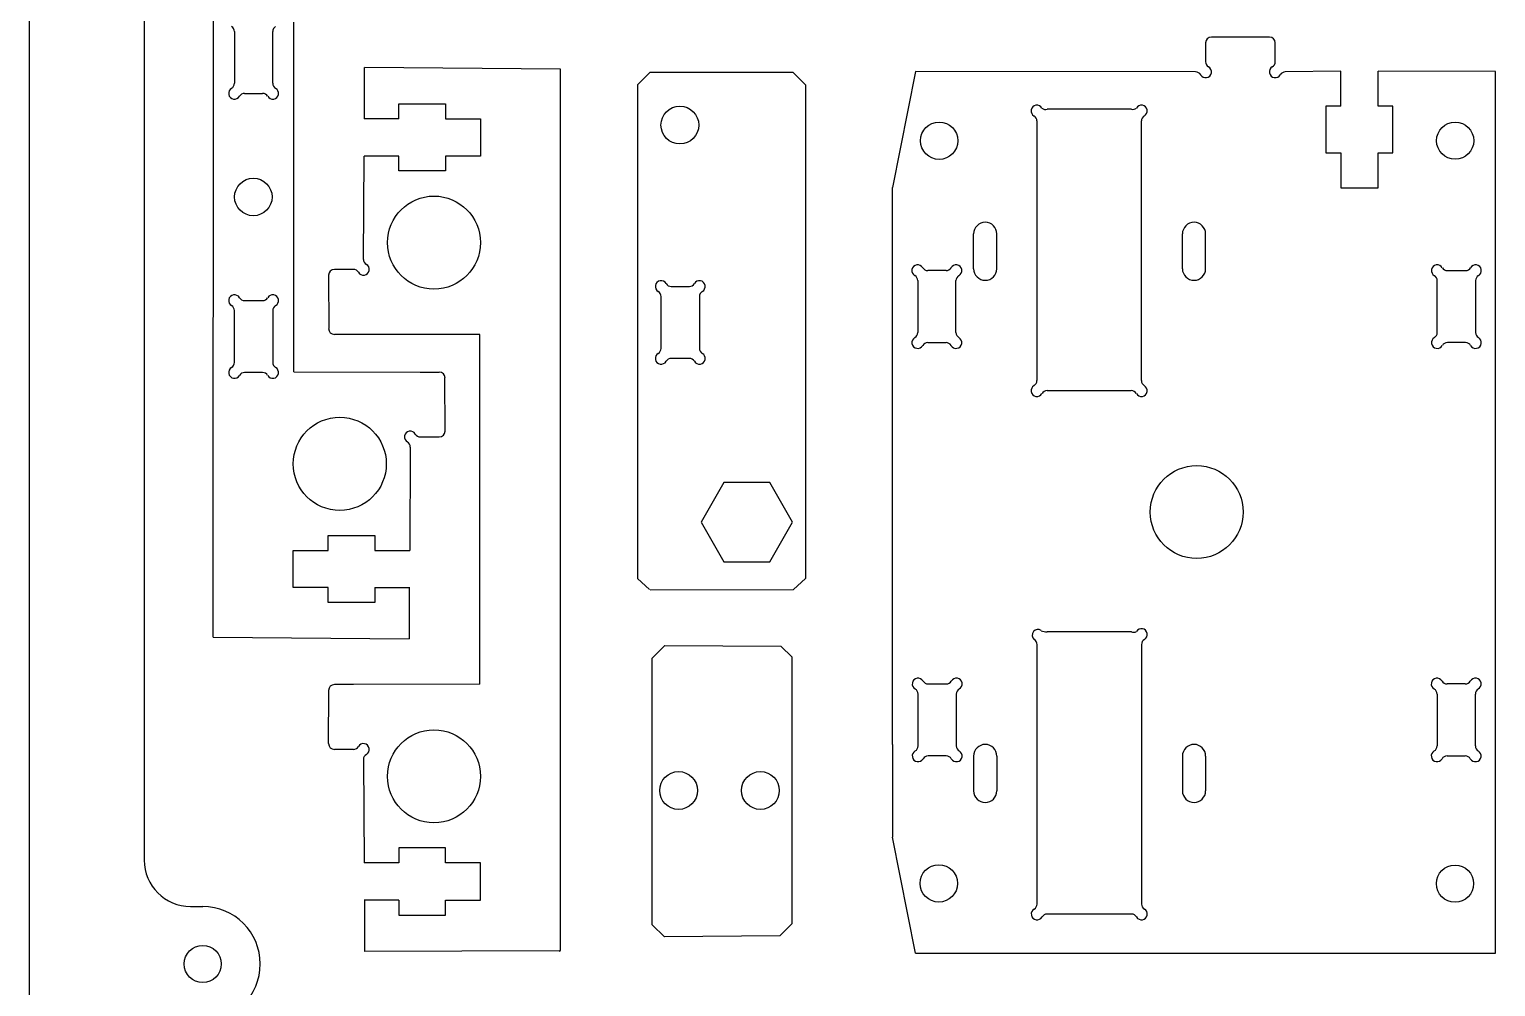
# Model space of a CAD drawing. Header units: millimetres. Extents: x 15 to 608, y -3 to 770.
# Drawn here: x 401.4 to 527.8, y 199.3 to 281.8 of the extents above; entities that cross this region are included whole.
import ezdxf

# ---------------------------------------------------------------- set-up
doc = ezdxf.new("R2010")
doc.units = ezdxf.units.MM
doc.layers.get('0').update_dxf_attribs({"lineweight": 25, "true_color": 0xffffff})
doc.layers.add('WHITE', color=7, linetype='Continuous', true_color=0xffffff)

msp = doc.modelspace()

# ---------------------------------------------------------------- linework, layer by layer
for p, q in [((417.28, 229.4), (417.29, 309.83)), ((417.28, 229.4), (417.29, 309.83)), ((430.31, 274.07), (430.32, 278.49)), ((430.31, 274.07), (430.32, 278.49)), ((447.2, 202.47), (447.2, 278.34)), ((447.2, 202.47), (447.2, 278.34)), ((477.82, 278.15), (475.82, 268.15)), ((477.82, 278.15), (475.82, 268.15)), ((514.47, 275.16), (514.47, 278.17)), ((514.47, 275.16), (514.47, 278.17)), ((517.69, 275.16), (517.69, 278.17)), ((517.69, 275.16), (517.69, 278.17)), ((527.82, 202.15), (527.82, 278.15)), ((527.82, 202.15), (527.82, 278.15)), ((453.85, 276.99), (454.9, 278.05)), ((453.85, 276.99), (454.9, 278.05)), ((467.27, 278.05), (454.9, 278.05)), ((467.27, 278.05), (454.9, 278.05)), ((468.32, 276.99), (467.27, 278.05)), ((468.32, 276.99), (467.27, 278.05)), ((433.27, 274.07), (430.27, 274.07)), ((433.27, 274.07), (430.27, 274.07)), ((433.27, 270.86), (430.27, 270.86)), ((433.27, 270.86), (430.27, 270.86)), ((475.82, 220.15), (475.82, 268.15)), ((475.82, 220.15), (475.82, 268.15)), ((482.82, 261.15), (482.82, 264.15)), ((482.82, 261.15), (482.82, 264.15)), ((484.82, 261.15), (484.82, 264.15)), ((484.82, 261.15), (484.82, 264.15)), ((500.82, 261.15), (500.82, 264.15)), ((500.82, 261.15), (500.82, 264.15)), ((502.82, 261.15), (502.82, 264.15)), ((502.82, 261.15), (502.82, 264.15)), ((440.26, 255.47), (429.36, 255.49)), ((440.26, 255.47), (429.36, 255.49)), ((424.22, 252.27), (435.12, 252.24)), ((424.22, 252.27), (435.12, 252.24)), ((431.21, 236.87), (434.21, 236.87)), ((431.21, 236.87), (434.21, 236.87)), ((454.88, 233.49), (453.85, 234.45)), ((454.88, 233.49), (453.85, 234.45)), ((467.29, 233.49), (468.32, 234.45)), ((467.29, 233.49), (468.32, 234.45)), ((431.21, 233.66), (434.21, 233.66)), ((431.21, 233.66), (434.21, 233.66)), ((434.17, 233.66), (434.16, 229.24)), ((434.17, 233.66), (434.16, 229.24)), ((454.94, 233.47), (467.29, 233.5)), ((454.94, 233.47), (467.29, 233.5)), ((455.11, 227.59), (456.19, 228.68)), ((455.11, 227.59), (456.19, 228.68)), ((456.19, 228.68), (466.21, 228.63)), ((456.19, 228.68), (466.21, 228.63)), ((466.21, 228.63), (467.17, 227.67)), ((466.21, 228.63), (467.17, 227.67)), ((440.26, 225.34), (429.36, 225.31)), ((440.26, 225.34), (429.36, 225.31)), ((475.82, 220.15), (475.82, 212.15)), ((475.82, 220.15), (475.82, 212.15)), ((482.82, 219.15), (482.82, 216.15)), ((482.82, 219.15), (482.82, 216.15)), ((484.82, 219.15), (484.82, 216.15)), ((484.82, 219.15), (484.82, 216.15)), ((500.82, 219.15), (500.82, 216.15)), ((500.82, 219.15), (500.82, 216.15)), ((502.82, 219.15), (502.82, 216.15)), ((502.82, 219.15), (502.82, 216.15)), ((477.82, 202.15), (475.82, 212.15)), ((477.82, 202.15), (475.82, 212.15)), ((433.27, 209.94), (430.27, 209.94)), ((433.27, 209.94), (430.27, 209.94)), ((433.27, 206.73), (430.27, 206.73)), ((433.27, 206.73), (430.27, 206.73)), ((430.31, 206.73), (430.32, 202.31)), ((430.31, 206.73), (430.32, 202.31)), ((456.16, 203.56), (455.11, 204.61)), ((456.16, 203.56), (455.11, 204.61)), ((466.11, 203.65), (456.16, 203.56)), ((466.11, 203.65), (456.16, 203.56)), ((467.17, 204.71), (466.11, 203.65)), ((467.17, 204.71), (466.11, 203.65)), ((477.82, 202.15), (527.82, 202.15)), ((477.82, 202.15), (527.82, 202.15))]:
    msp.add_line(p, q)
at = {"linetype": 'BYBLOCK'}
for p, q in [((453.85, 276.99), (453.85, 234.45)), ((453.85, 276.99), (453.85, 234.45)), ((468.32, 276.99), (468.32, 234.45)), ((468.32, 276.99), (468.32, 234.45))]:
    msp.add_line(p, q, dxfattribs=at)
for points in [[(424.22, 252.27), (424.22, 282.4)], [(424.22, 252.27), (424.22, 282.4)], [(447.2, 278.34), (430.32, 278.49)], [(447.2, 278.34), (430.32, 278.49)], [(501.96, 278.11), (477.82, 278.15)], [(501.96, 278.11), (477.82, 278.15)], [(514.47, 278.17), (509.69, 278.11)], [(514.47, 278.17), (509.69, 278.11)], [(527.82, 278.15), (517.69, 278.17)], [(527.82, 278.15), (517.69, 278.17)], [(430.22, 261.95), (430.27, 270.86)], [(430.22, 261.95), (430.27, 270.86)], [(427.22, 260.59), (427.23, 256)], [(427.22, 260.59), (427.23, 256)], [(440.26, 225.34), (440.26, 255.47)], [(440.26, 225.34), (440.26, 255.47)], [(437.26, 247.15), (437.25, 251.73)], [(437.26, 247.15), (437.25, 251.73)], [(434.26, 245.78), (434.21, 236.87)], [(434.26, 245.78), (434.21, 236.87)], [(417.28, 229.4), (434.16, 229.24)], [(417.28, 229.4), (434.16, 229.24)], [(455.11, 204.61), (455.11, 227.59)], [(455.11, 204.61), (455.11, 227.59)], [(467.17, 204.71), (467.17, 227.67)], [(467.17, 204.71), (467.17, 227.67)], [(427.22, 220.22), (427.23, 224.8)], [(427.22, 220.22), (427.23, 224.8)], [(430.22, 218.85), (430.27, 209.94)], [(430.22, 218.85), (430.27, 209.94)], [(447.09, 202.35), (430.32, 202.31)], [(447.09, 202.35), (430.32, 202.31)]]:
    msp.add_lwpolyline(points)
msp.add_lwpolyline([(465.24, 235.89), (467.22, 239.31), (465.24, 242.73), (461.29, 242.73), (459.32, 239.31), (461.29, 235.89)], close=True, dxfattribs=at)
msp.add_lwpolyline([(465.24, 235.89), (467.22, 239.31), (465.24, 242.73), (461.29, 242.73), (459.32, 239.31), (461.29, 235.89)], close=True, dxfattribs=at)
for centre, radius in [((457.5, 273.53), 1.63), ((457.5, 273.53), 1.63), ((479.85, 272.18), 1.61), ((479.85, 272.18), 1.61), ((524.33, 272.18), 1.6), ((524.33, 272.18), 1.6), ((524.33, 272.18), 1.6), ((524.33, 272.18), 1.6), ((524.33, 272.18), 1.6), ((524.33, 272.18), 1.6), ((524.33, 272.18), 1.6), ((524.33, 272.18), 1.6), ((420.73, 267.33), 1.62), ((420.73, 267.33), 1.62), ((420.73, 267.33), 1.62), ((420.73, 267.33), 1.62), ((436.3, 263.4), 4.01), ((436.3, 263.4), 4.01), ((428.18, 244.33), 4.01), ((428.18, 244.33), 4.01), ((502.05, 240.18), 4), ((502.05, 240.18), 4), ((436.3, 217.4), 4.01), ((436.3, 217.4), 4.01), ((457.39, 216.18), 1.63), ((457.39, 216.18), 1.63), ((464.44, 216.18), 1.63), ((464.44, 216.18), 1.63), ((479.82, 208.17), 1.61), ((479.82, 208.17), 1.61), ((524.32, 208.15), 1.6), ((524.32, 208.15), 1.6)]:
    msp.add_circle(centre, radius)
for centre, radius, start, end in [((483.82, 264.15), 1, 0, 180), ((483.82, 264.15), 1, 0, 180), ((501.82, 264.15), 1, 0, 180), ((501.82, 264.15), 1, 0, 180), ((483.82, 261.15), 1, 180, 0), ((483.82, 261.15), 1, 180, 0), ((501.82, 261.15), 1, 180, 0), ((501.82, 261.15), 1, 180, 0), ((489.08, 230.9), 1.04, 245.5198, 274.3298), ((489.08, 230.9), 1.04, 245.5198, 274.3298), ((483.82, 219.15), 1, 0, 180), ((483.82, 219.15), 1, 0, 180), ((501.82, 219.15), 1, 0, 180), ((501.82, 219.15), 1, 0, 180), ((483.82, 216.15), 1, 180, 0), ((483.82, 216.15), 1, 180, 0), ((501.82, 216.15), 1, 180, 0), ((501.82, 216.15), 1, 180, 0), ((447.1, 202.45), 0.108, 264.5002, 6.7156), ((447.1, 202.45), 0.108, 264.5002, 6.7156)]:
    msp.add_arc(centre, radius, start, end)
at = {"layer": 'WHITE', "linetype": 'Continuous'}
for p, q in [((401.42, 96.73), (401.42, 305.73)), ((401.42, 96.73), (401.42, 305.73)), ((411.32, 305.73), (411.32, 210.18)), ((411.32, 305.73), (411.32, 210.18)), ((419.1, 281.59), (419.1, 277.13)), ((419.1, 281.59), (419.1, 277.13)), ((422.4, 277.13), (422.4, 281.59)), ((422.4, 277.13), (422.4, 281.59)), ((508.32, 281.11), (503.32, 281.11)), ((508.32, 281.11), (503.32, 281.11)), ((502.82, 280.61), (502.82, 278.98)), ((502.82, 280.61), (502.82, 278.98)), ((508.82, 278.98), (508.82, 280.61)), ((508.82, 278.98), (508.82, 280.61)), ((419.97, 276.26), (421.53, 276.26)), ((419.97, 276.26), (421.53, 276.26)), ((433.27, 275.36), (437.29, 275.36)), ((433.27, 275.36), (437.29, 275.36)), ((433.27, 274.07), (433.27, 275.36)), ((433.27, 274.07), (433.27, 275.36)), ((437.29, 275.36), (437.29, 274.07)), ((437.29, 275.36), (437.29, 274.07)), ((496.42, 274.89), (489.16, 274.89)), ((496.42, 274.89), (489.16, 274.89)), ((513.19, 275.16), (513.19, 271.14)), ((513.19, 275.16), (513.19, 271.14)), ((514.47, 275.16), (513.19, 275.16)), ((514.47, 275.16), (513.19, 275.16)), ((518.97, 275.16), (517.69, 275.16)), ((518.97, 275.16), (517.69, 275.16)), ((518.97, 271.14), (518.97, 275.16)), ((518.97, 271.14), (518.97, 275.16)), ((437.29, 274.07), (440.31, 274.07)), ((437.29, 274.07), (440.31, 274.07)), ((440.31, 274.07), (440.31, 270.86)), ((440.31, 274.07), (440.31, 270.86)), ((488.28, 273.88), (488.28, 251.51)), ((488.28, 273.88), (488.28, 251.51)), ((497.28, 251.51), (497.28, 273.88)), ((497.28, 251.51), (497.28, 273.88)), ((433.27, 269.58), (433.27, 270.86)), ((433.27, 269.58), (433.27, 270.86)), ((440.31, 270.86), (437.29, 270.86)), ((440.31, 270.86), (437.29, 270.86)), ((437.29, 270.86), (437.29, 269.58)), ((437.29, 270.86), (437.29, 269.58)), ((513.19, 271.14), (514.47, 271.14)), ((513.19, 271.14), (514.47, 271.14)), ((514.47, 271.14), (514.47, 268.13)), ((514.47, 271.14), (514.47, 268.13)), ((517.69, 268.13), (517.69, 271.14)), ((517.69, 268.13), (517.69, 271.14)), ((517.69, 271.14), (518.97, 271.14)), ((517.69, 271.14), (518.97, 271.14)), ((437.29, 269.58), (433.27, 269.58)), ((437.29, 269.58), (433.27, 269.58)), ((514.47, 268.13), (517.69, 268.13)), ((514.47, 268.13), (517.69, 268.13)), ((429.36, 261.09), (427.72, 261.09)), ((429.36, 261.09), (427.72, 261.09)), ((480.44, 260.98), (478.87, 260.98)), ((480.44, 260.98), (478.87, 260.98)), ((523.66, 260.98), (525.23, 260.98)), ((523.66, 260.98), (525.23, 260.98)), ((456.75, 259.62), (458.32, 259.62)), ((456.75, 259.62), (458.32, 259.62)), ((478, 260.12), (478, 255.65)), ((478, 260.12), (478, 255.65)), ((481.3, 255.65), (481.3, 260.12)), ((481.3, 255.65), (481.3, 260.12)), ((522.79, 255.65), (522.79, 260.12)), ((522.79, 255.65), (522.79, 260.12)), ((526.09, 260.12), (526.09, 255.65)), ((526.09, 260.12), (526.09, 255.65)), ((419.97, 258.4), (421.53, 258.4)), ((419.97, 258.4), (421.53, 258.4)), ((455.88, 254.28), (455.88, 258.75)), ((455.88, 254.28), (455.88, 258.75)), ((459.18, 258.75), (459.18, 254.28)), ((459.18, 258.75), (459.18, 254.28)), ((419.1, 253.07), (419.1, 257.54)), ((419.1, 253.07), (419.1, 257.54)), ((422.4, 257.54), (422.4, 253.07)), ((422.4, 257.54), (422.4, 253.07)), ((429.36, 255.49), (427.72, 255.49)), ((429.36, 255.49), (427.72, 255.49)), ((478.87, 254.78), (480.44, 254.78)), ((478.87, 254.78), (480.44, 254.78)), ((525.23, 254.78), (523.66, 254.78)), ((525.23, 254.78), (523.66, 254.78)), ((458.32, 253.42), (456.75, 253.42)), ((458.32, 253.42), (456.75, 253.42)), ((421.53, 252.2), (419.97, 252.2)), ((421.53, 252.2), (419.97, 252.2)), ((435.12, 252.24), (436.76, 252.24)), ((435.12, 252.24), (436.76, 252.24)), ((489.15, 250.64), (496.41, 250.64)), ((489.15, 250.64), (496.41, 250.64)), ((435.12, 246.65), (436.76, 246.65)), ((435.12, 246.65), (436.76, 246.65)), ((427.19, 238.16), (431.21, 238.16)), ((427.19, 238.16), (431.21, 238.16)), ((427.19, 236.87), (427.19, 238.16)), ((427.19, 236.87), (427.19, 238.16)), ((431.21, 238.16), (431.21, 236.87)), ((431.21, 238.16), (431.21, 236.87)), ((424.17, 233.66), (424.17, 236.87)), ((424.17, 233.66), (424.17, 236.87)), ((424.17, 236.87), (427.19, 236.87)), ((424.17, 236.87), (427.19, 236.87)), ((427.19, 233.66), (424.17, 233.66)), ((427.19, 233.66), (424.17, 233.66)), ((427.19, 232.38), (427.19, 233.66)), ((427.19, 232.38), (427.19, 233.66)), ((431.21, 233.66), (431.21, 232.38)), ((431.21, 233.66), (431.21, 232.38)), ((431.21, 232.38), (427.19, 232.38)), ((431.21, 232.38), (427.19, 232.38)), ((489.15, 229.87), (496.42, 229.87)), ((489.15, 229.87), (496.42, 229.87)), ((488.29, 206.39), (488.29, 228.76)), ((488.29, 206.39), (488.29, 228.76)), ((497.29, 228.76), (497.29, 206.39)), ((497.29, 228.76), (497.29, 206.39)), ((429.36, 225.31), (427.72, 225.31)), ((429.36, 225.31), (427.72, 225.31)), ((478.9, 225.36), (480.46, 225.36)), ((478.9, 225.36), (480.46, 225.36)), ((525.2, 225.36), (523.63, 225.36)), ((525.2, 225.36), (523.63, 225.36)), ((478.03, 220.02), (478.03, 224.49)), ((478.03, 220.02), (478.03, 224.49)), ((481.33, 224.49), (481.33, 220.02)), ((481.33, 224.49), (481.33, 220.02)), ((522.77, 224.49), (522.77, 220.02)), ((522.77, 224.49), (522.77, 220.02)), ((526.07, 220.02), (526.07, 224.49)), ((526.07, 220.02), (526.07, 224.49)), ((429.36, 219.72), (427.72, 219.72)), ((429.36, 219.72), (427.72, 219.72)), ((480.46, 219.16), (478.9, 219.16)), ((480.46, 219.16), (478.9, 219.16)), ((523.63, 219.16), (525.2, 219.16)), ((523.63, 219.16), (525.2, 219.16)), ((437.29, 211.23), (433.27, 211.23)), ((437.29, 211.23), (433.27, 211.23)), ((433.27, 211.23), (433.27, 209.94)), ((433.27, 211.23), (433.27, 209.94)), ((437.29, 209.94), (437.29, 211.23)), ((437.29, 209.94), (437.29, 211.23)), ((440.31, 209.94), (437.29, 209.94)), ((440.31, 209.94), (437.29, 209.94)), ((440.31, 206.73), (440.31, 209.94)), ((440.31, 206.73), (440.31, 209.94)), ((415.32, 206.18), (416.37, 206.18)), ((415.32, 206.18), (416.37, 206.18)), ((433.27, 206.73), (433.27, 205.44)), ((433.27, 206.73), (433.27, 205.44)), ((437.29, 206.73), (440.31, 206.73)), ((437.29, 206.73), (440.31, 206.73)), ((437.29, 205.44), (437.29, 206.73)), ((437.29, 205.44), (437.29, 206.73)), ((433.27, 205.44), (437.29, 205.44)), ((433.27, 205.44), (437.29, 205.44)), ((496.43, 205.53), (489.16, 205.53)), ((496.43, 205.53), (489.16, 205.53))]:
    msp.add_line(p, q, dxfattribs=at)
msp.add_circle((416.37, 201.23), 1.6, dxfattribs=at)
msp.add_circle((416.37, 201.23), 1.6, dxfattribs=at)
for centre, radius, start, end in [((418.6, 281.59), 0.5, 0, 59.9998), ((418.6, 281.59), 0.5, 0, 59.9998), ((422.9, 281.59), 0.5, 120, 180), ((422.9, 281.59), 0.5, 120, 180), ((503.32, 280.61), 0.5, 90, 180), ((503.32, 280.61), 0.5, 90, 180), ((508.32, 280.61), 0.5, 0, 90), ((508.32, 280.61), 0.5, 0, 90), ((501.96, 277.61), 0.5, 30.0002, 90), ((501.96, 277.61), 0.5, 30.0002, 90), ((502.82, 278.11), 0.5, 210.0002, 60), ((502.82, 278.11), 0.5, 210.0002, 60), ((503.32, 278.98), 0.5, 180, 240), ((503.32, 278.98), 0.5, 180, 240), ((508.82, 278.11), 0.5, 120.0002, 330), ((508.82, 278.11), 0.5, 120.0002, 330), ((508.32, 278.98), 0.5, 300.0002, 0), ((508.32, 278.98), 0.5, 300.0002, 0), ((509.69, 277.61), 0.5, 90, 150), ((509.69, 277.61), 0.5, 90, 150), ((418.6, 277.13), 0.5, 300, 0), ((418.6, 277.13), 0.5, 300, 0), ((422.9, 277.13), 0.5, 180, 239.9998), ((422.9, 277.13), 0.5, 180, 239.9998), ((419.1, 276.26), 0.5, 120, 329.9998), ((419.1, 276.26), 0.5, 120, 329.9998), ((419.97, 275.76), 0.5, 90, 149.9998), ((419.97, 275.76), 0.5, 90, 149.9998), ((421.53, 275.76), 0.5, 30, 90), ((421.53, 275.76), 0.5, 30, 90), ((422.4, 276.26), 0.5, 210, 59.9998), ((422.4, 276.26), 0.5, 210, 59.9998), ((488.28, 274.74), 0.5, 30, 239.9998), ((488.28, 274.74), 0.5, 30, 239.9998), ((487.78, 273.88), 0.5, 0, 59.9998), ((487.78, 273.88), 0.5, 0, 59.9998), ((489.02, 275.32), 0.455, 227.0073, 287.0073), ((489.02, 275.32), 0.455, 227.0073, 287.0073), ((496.55, 275.31), 0.435, 253.5921, 313.5919), ((496.55, 275.31), 0.435, 253.5921, 313.5919), ((497.28, 274.74), 0.5, 300, 149.9998), ((497.28, 274.74), 0.5, 300, 149.9998), ((497.78, 273.88), 0.5, 120, 180), ((497.78, 273.88), 0.5, 120, 180), ((430.72, 261.95), 0.5, 180, 240), ((430.72, 261.95), 0.5, 180, 240), ((427.72, 260.59), 0.5, 90, 180), ((427.72, 260.59), 0.5, 90, 180), ((429.36, 260.59), 0.5, 30.0002, 90), ((429.36, 260.59), 0.5, 30.0002, 90), ((430.22, 261.09), 0.5, 210.0002, 60), ((430.22, 261.09), 0.5, 210.0002, 60), ((478, 260.98), 0.5, 30, 239.9998), ((478, 260.98), 0.5, 30, 239.9998), ((477.5, 260.12), 0.5, 0, 59.9998), ((477.5, 260.12), 0.5, 0, 59.9998), ((478.87, 261.48), 0.5, 210, 270), ((478.87, 261.48), 0.5, 210, 270), ((480.44, 261.48), 0.5, 270, 329.9998), ((480.44, 261.48), 0.5, 270, 329.9998), ((481.3, 260.98), 0.5, 300, 149.9998), ((481.3, 260.98), 0.5, 300, 149.9998), ((481.8, 260.12), 0.5, 120, 180), ((481.8, 260.12), 0.5, 120, 180), ((522.79, 260.98), 0.5, 30.0002, 240), ((522.79, 260.98), 0.5, 30.0002, 240), ((522.29, 260.12), 0.5, 0, 60), ((522.29, 260.12), 0.5, 0, 60), ((523.66, 261.48), 0.5, 210.0002, 270), ((523.66, 261.48), 0.5, 210.0002, 270), ((525.23, 261.48), 0.5, 270, 330), ((525.23, 261.48), 0.5, 270, 330), ((526.09, 260.98), 0.5, 300.0002, 150), ((526.09, 260.98), 0.5, 300.0002, 150), ((526.59, 260.12), 0.5, 120.0002, 180), ((526.59, 260.12), 0.5, 120.0002, 180), ((455.88, 259.62), 0.5, 30.0002, 240), ((455.88, 259.62), 0.5, 30.0002, 240), ((455.38, 258.75), 0.5, 0, 60), ((455.38, 258.75), 0.5, 0, 60), ((456.75, 260.12), 0.5, 210.0002, 270), ((456.75, 260.12), 0.5, 210.0002, 270), ((458.32, 260.12), 0.5, 270, 330), ((458.32, 260.12), 0.5, 270, 330), ((459.18, 259.62), 0.5, 300.0002, 150), ((459.18, 259.62), 0.5, 300.0002, 150), ((459.68, 258.75), 0.5, 120.0002, 180), ((459.68, 258.75), 0.5, 120.0002, 180), ((419.1, 258.4), 0.5, 30.0002, 240), ((419.1, 258.4), 0.5, 30.0002, 240), ((418.6, 257.54), 0.5, 0, 60), ((418.6, 257.54), 0.5, 0, 60), ((419.97, 258.9), 0.5, 210.0002, 270), ((419.97, 258.9), 0.5, 210.0002, 270), ((421.53, 258.9), 0.5, 270, 330), ((421.53, 258.9), 0.5, 270, 330), ((422.4, 258.4), 0.5, 300.0002, 150), ((422.4, 258.4), 0.5, 300.0002, 150), ((422.9, 257.54), 0.5, 120.0002, 180), ((422.9, 257.54), 0.5, 120.0002, 180), ((427.72, 255.99), 0.5, 180, 270), ((427.72, 255.99), 0.5, 180, 270), ((477.5, 255.65), 0.5, 300, 0), ((477.5, 255.65), 0.5, 300, 0), ((481.8, 255.65), 0.5, 180, 239.9998), ((481.8, 255.65), 0.5, 180, 239.9998), ((522.29, 255.65), 0.5, 300.0002, 0), ((522.29, 255.65), 0.5, 300.0002, 0), ((526.59, 255.65), 0.5, 180, 240), ((526.59, 255.65), 0.5, 180, 240), ((455.38, 254.28), 0.5, 300.0002, 0), ((455.38, 254.28), 0.5, 300.0002, 0), ((459.68, 254.28), 0.5, 180, 240), ((459.68, 254.28), 0.5, 180, 240), ((478, 254.78), 0.5, 120, 329.9998), ((478, 254.78), 0.5, 120, 329.9998), ((478.87, 254.28), 0.5, 90, 149.9998), ((478.87, 254.28), 0.5, 90, 149.9998), ((480.44, 254.28), 0.5, 30, 90), ((480.44, 254.28), 0.5, 30, 90), ((481.3, 254.78), 0.5, 210, 59.9998), ((481.3, 254.78), 0.5, 210, 59.9998), ((522.79, 254.78), 0.5, 120.0002, 330), ((522.79, 254.78), 0.5, 120.0002, 330), ((523.66, 254.28), 0.5, 90, 150), ((523.66, 254.28), 0.5, 90, 150), ((525.23, 254.28), 0.5, 30.0002, 90), ((525.23, 254.28), 0.5, 30.0002, 90), ((526.09, 254.78), 0.5, 210.0002, 60), ((526.09, 254.78), 0.5, 210.0002, 60), ((418.6, 253.07), 0.5, 300.0002, 0), ((418.6, 253.07), 0.5, 300.0002, 0), ((422.9, 253.07), 0.5, 180, 240), ((422.9, 253.07), 0.5, 180, 240), ((455.88, 253.42), 0.5, 120.0002, 330), ((455.88, 253.42), 0.5, 120.0002, 330), ((456.75, 252.92), 0.5, 90, 150), ((456.75, 252.92), 0.5, 90, 150), ((458.32, 252.92), 0.5, 30.0002, 90), ((458.32, 252.92), 0.5, 30.0002, 90), ((459.18, 253.42), 0.5, 210.0002, 60), ((459.18, 253.42), 0.5, 210.0002, 60), ((419.1, 252.2), 0.5, 120.0002, 330), ((419.1, 252.2), 0.5, 120.0002, 330), ((419.97, 251.7), 0.5, 90, 150), ((419.97, 251.7), 0.5, 90, 150), ((421.53, 251.7), 0.5, 30.0002, 90), ((421.53, 251.7), 0.5, 30.0002, 90), ((422.4, 252.2), 0.5, 210.0002, 60), ((422.4, 252.2), 0.5, 210.0002, 60), ((436.76, 251.74), 0.5, 0, 90), ((436.76, 251.74), 0.5, 0, 90), ((488.28, 250.64), 0.5, 120.0002, 330), ((488.28, 250.64), 0.5, 120.0002, 330), ((487.78, 251.51), 0.5, 300.0002, 0), ((487.78, 251.51), 0.5, 300.0002, 0), ((489.15, 250.14), 0.5, 90, 150), ((489.15, 250.14), 0.5, 90, 150), ((496.41, 250.14), 0.5, 30.0002, 90), ((496.41, 250.14), 0.5, 30.0002, 90), ((497.28, 250.64), 0.5, 210.0002, 60), ((497.28, 250.64), 0.5, 210.0002, 60), ((497.78, 251.51), 0.5, 180, 240), ((497.78, 251.51), 0.5, 180, 240), ((434.26, 246.65), 0.5, 30.0002, 240), ((434.26, 246.65), 0.5, 30.0002, 240), ((435.12, 247.15), 0.5, 210.0002, 270), ((435.12, 247.15), 0.5, 210.0002, 270), ((436.76, 247.15), 0.5, 270, 0), ((436.76, 247.15), 0.5, 270, 0), ((433.76, 245.78), 0.5, 0, 60), ((433.76, 245.78), 0.5, 0, 60), ((497.29, 229.63), 0.5, 300.0002, 150), ((497.29, 229.63), 0.5, 300.0002, 150), ((488.35, 229.57), 0.486, 52.8137, 230.3007), ((488.35, 229.57), 0.486, 52.8137, 230.3007), ((487.79, 228.76), 0.5, 0, 60), ((487.79, 228.76), 0.5, 0, 60), ((496.63, 230.25), 0.437, 241.5181, 301.5181), ((496.63, 230.25), 0.437, 241.5181, 301.5181), ((497.79, 228.76), 0.5, 120.0002, 180), ((497.79, 228.76), 0.5, 120.0002, 180), ((427.72, 224.81), 0.5, 90, 180), ((427.72, 224.81), 0.5, 90, 180), ((478.03, 225.36), 0.5, 30.0002, 240), ((478.03, 225.36), 0.5, 30.0002, 240), ((478.9, 225.86), 0.5, 210.0002, 270), ((478.9, 225.86), 0.5, 210.0002, 270), ((480.46, 225.86), 0.5, 270, 330), ((480.46, 225.86), 0.5, 270, 330), ((481.33, 225.36), 0.5, 300.0002, 150), ((481.33, 225.36), 0.5, 300.0002, 150), ((522.77, 225.36), 0.5, 30, 239.9998), ((522.77, 225.36), 0.5, 30, 239.9998), ((523.63, 225.86), 0.5, 210, 270), ((523.63, 225.86), 0.5, 210, 270), ((525.2, 225.86), 0.5, 270, 329.9998), ((525.2, 225.86), 0.5, 270, 329.9998), ((526.07, 225.36), 0.5, 300, 149.9998), ((526.07, 225.36), 0.5, 300, 149.9998), ((477.53, 224.49), 0.5, 0, 60), ((477.53, 224.49), 0.5, 0, 60), ((481.83, 224.49), 0.5, 120.0002, 180), ((481.83, 224.49), 0.5, 120.0002, 180), ((522.27, 224.49), 0.5, 0, 59.9998), ((522.27, 224.49), 0.5, 0, 59.9998), ((526.57, 224.49), 0.5, 120, 180), ((526.57, 224.49), 0.5, 120, 180), ((427.72, 220.22), 0.5, 180, 270), ((427.72, 220.22), 0.5, 180, 270), ((429.36, 220.22), 0.5, 270, 329.9998), ((429.36, 220.22), 0.5, 270, 329.9998), ((430.22, 219.72), 0.5, 300, 149.9998), ((430.22, 219.72), 0.5, 300, 149.9998), ((477.53, 220.02), 0.5, 300.0002, 0), ((477.53, 220.02), 0.5, 300.0002, 0), ((481.83, 220.02), 0.5, 180, 240), ((481.83, 220.02), 0.5, 180, 240), ((522.27, 220.02), 0.5, 300, 0), ((522.27, 220.02), 0.5, 300, 0), ((526.57, 220.02), 0.5, 180, 239.9998), ((526.57, 220.02), 0.5, 180, 239.9998), ((430.72, 218.85), 0.5, 120, 180), ((430.72, 218.85), 0.5, 120, 180), ((478.03, 219.16), 0.5, 120.0002, 330), ((478.03, 219.16), 0.5, 120.0002, 330), ((478.9, 218.66), 0.5, 90, 150), ((478.9, 218.66), 0.5, 90, 150), ((480.46, 218.66), 0.5, 30.0002, 90), ((480.46, 218.66), 0.5, 30.0002, 90), ((481.33, 219.16), 0.5, 210.0002, 60), ((481.33, 219.16), 0.5, 210.0002, 60), ((522.77, 219.16), 0.5, 120, 329.9998), ((522.77, 219.16), 0.5, 120, 329.9998), ((523.63, 218.66), 0.5, 90, 149.9998), ((523.63, 218.66), 0.5, 90, 149.9998), ((525.2, 218.66), 0.5, 30, 90), ((525.2, 218.66), 0.5, 30, 90), ((526.07, 219.16), 0.5, 210, 59.9998), ((526.07, 219.16), 0.5, 210, 59.9998), ((415.32, 210.18), 4, 180, 270), ((415.32, 210.18), 4, 180, 270), ((416.37, 201.23), 4.95, 270.0001, 89.9999), ((416.37, 201.23), 4.95, 270.0001, 89.9999), ((487.79, 206.39), 0.5, 300, 0), ((487.79, 206.39), 0.5, 300, 0), ((497.79, 206.39), 0.5, 180, 239.9998), ((497.79, 206.39), 0.5, 180, 239.9998), ((488.29, 205.53), 0.5, 120, 329.9998), ((488.29, 205.53), 0.5, 120, 329.9998), ((489.16, 205.03), 0.5, 90, 149.9998), ((489.16, 205.03), 0.5, 90, 149.9998), ((496.43, 205.03), 0.5, 30, 90), ((496.43, 205.03), 0.5, 30, 90), ((497.29, 205.53), 0.5, 210, 59.9998), ((497.29, 205.53), 0.5, 210, 59.9998)]:
    msp.add_arc(centre, radius, start, end, dxfattribs=at)

doc.saveas('drawing.dxf')
